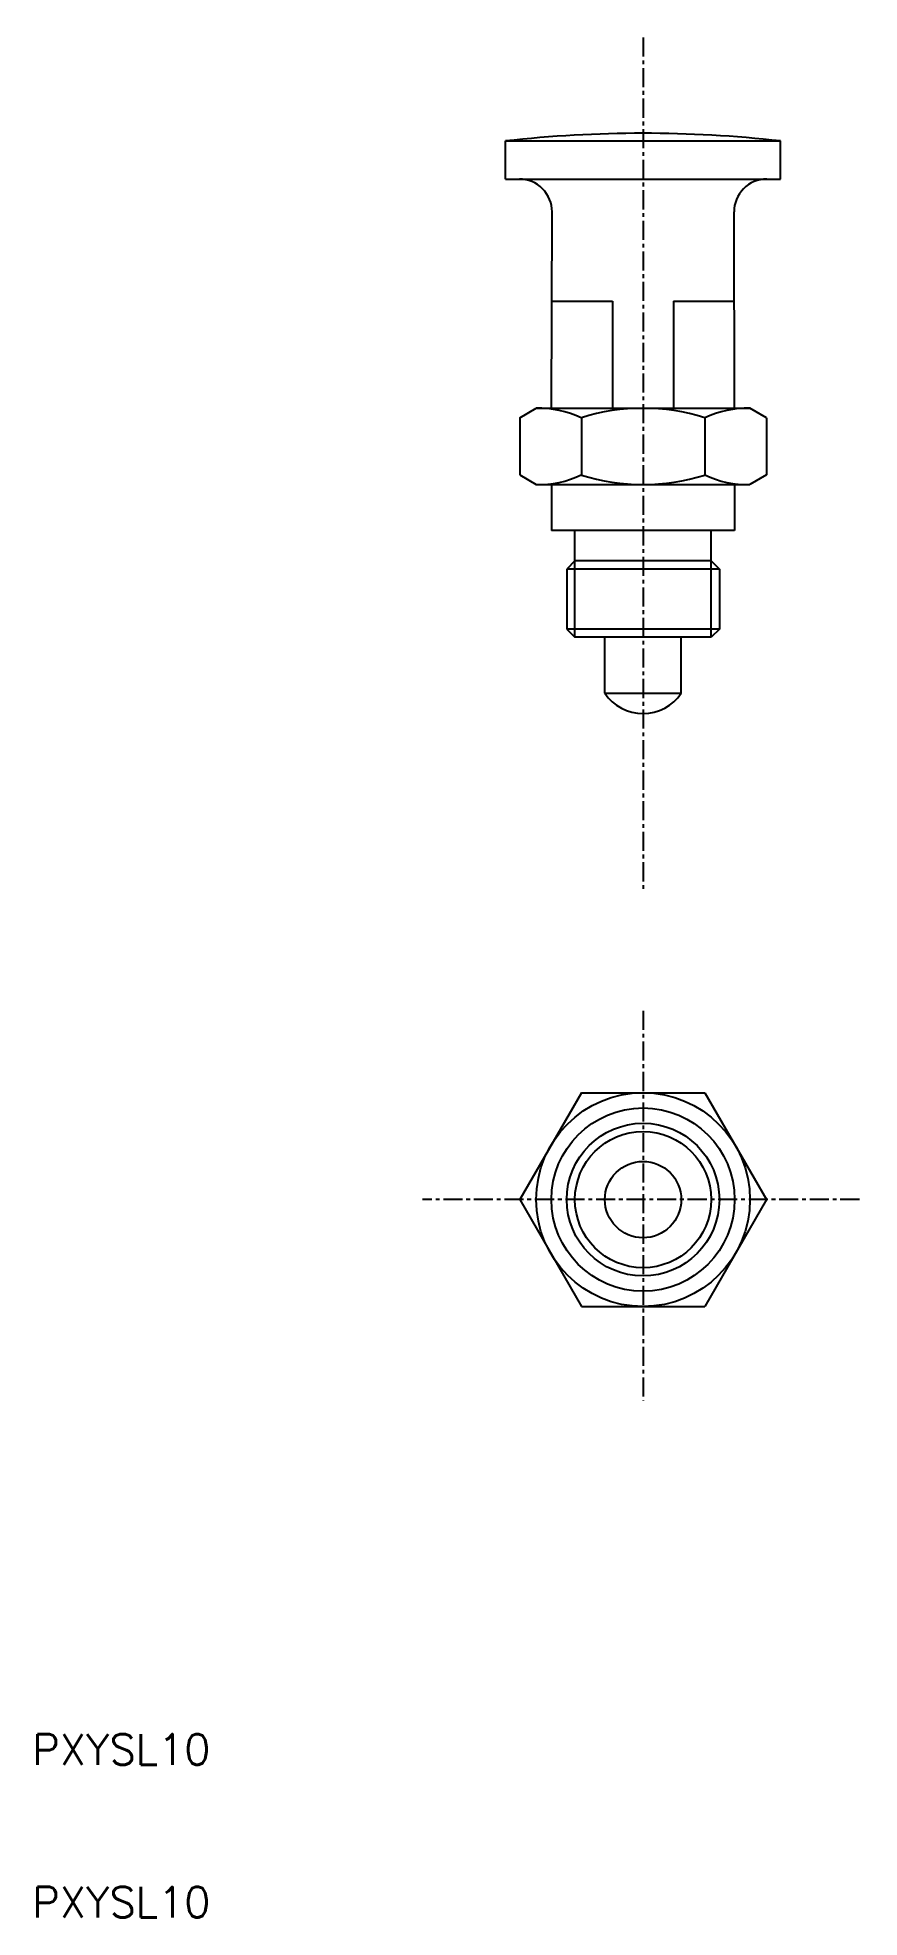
# Model space of a CAD drawing. Extents: x 10 to 64, y 10 to 133.
import ezdxf

# ---------------------------------------------------------------- set-up
doc = ezdxf.new("R2010")
doc.units = 0
doc.linetypes.add('CENTER', pattern=[2, 1.25, -0.25, 0.25, -0.25])
doc.layers.get('0').update_dxf_attribs({"linetype": 'CONTINUOUS'})
doc.layers.add('CENTER', color=1, linetype='CENTER')
doc.styles.get("Standard").update_dxf_attribs({"font": 'txt.shx'})

msp = doc.modelspace()

# ---------------------------------------------------------------- linework, layer by layer
at = {"color": 7, "linetype": 'CONTINUOUS'}
for p, q in [((41, 123.82), (41, 126.32)), ((41, 126.32), (59, 126.32)), ((59, 123.82), (59, 126.32)), ((41, 123.82), (59, 123.82)), ((44.01, 108.82), (44.04, 121.67)), ((55.99, 108.82), (55.96, 121.67)), ((44.03, 115.82), (48, 115.82)), ((48, 115.82), (48, 108.82)), ((52, 115.82), (52, 108.82)), ((52, 115.82), (55.97, 115.82)), ((41.92, 108.19), (43, 108.82)), ((43, 108.82), (57, 108.82)), ((58.08, 108.19), (57, 108.82)), ((41.92, 108.19), (41.92, 104.45)), ((45.96, 108.19), (45.96, 104.45)), ((54.04, 108.19), (54.04, 104.45)), ((58.08, 108.19), (58.08, 104.45)), ((41.92, 104.45), (43, 103.82)), ((43, 103.82), (57, 103.82)), ((44, 103.82), (44, 100.82)), ((56, 103.82), (56, 100.82)), ((58.08, 104.45), (57, 103.82)), ((56, 100.82), (44, 100.82)), ((45.54, 98.82), (45.54, 100.82)), ((54.46, 98.82), (54.46, 100.82)), ((45.54, 98.82), (45, 98.28)), ((54.46, 98.82), (45.54, 98.82)), ((54.46, 98.82), (55, 98.28)), ((55, 98.28), (45, 98.28)), ((45, 98.28), (45, 94.36)), ((55, 98.28), (55, 94.36)), ((55, 94.36), (45, 94.36)), ((45, 94.36), (45.54, 93.82)), ((54.46, 93.82), (45.54, 93.82)), ((47.5, 90.16), (47.5, 93.82)), ((52.5, 90.16), (52.5, 93.82)), ((55, 94.36), (54.46, 93.82)), ((47.5, 90.16), (52.5, 90.16)), ((45.96, 64), (41.92, 57)), ((45.96, 64), (54.04, 64)), ((54.04, 64), (58.08, 57)), ((41.92, 57), (45.96, 50)), ((58.08, 57), (54.04, 50)), ((45.96, 50), (54.04, 50))]:
    msp.add_line(p, q, dxfattribs=at)
at = {"color": 3, "linetype": 'CONTINUOUS'}
for p, q in [((45.54, 93.82), (45.54, 98.82)), ((54.46, 93.82), (54.46, 98.82))]:
    msp.add_line(p, q, dxfattribs=at)
at = {"color": 7, "linetype": 'CONTINUOUS'}
for radius in [7, 6, 5, 2.5]:
    msp.add_circle((50, 57), radius, dxfattribs=at)
at = {"color": 3, "linetype": 'CONTINUOUS'}
msp.add_circle((50, 57), 4.46, dxfattribs=at)
at = {"color": 7, "linetype": 'CONTINUOUS'}
for centre, radius, start, end in [((50, 45.57), 81.25, 83.6403, 96.3597), ((41.9, 121.68), 2.14, 359.8209, 90), ((58.1, 121.68), 2.14, 90, 180.1791), ((43.15, 102.23), 6.59, 64.8004, 91.3347), ((50, 95.45), 13.37, 72.412, 107.588), ((56.85, 102.23), 6.59, 88.6653, 115.1996), ((43.15, 110.41), 6.59, 268.6653, 295.1996), ((50, 117.19), 13.37, 252.412, 287.588), ((56.85, 110.41), 6.59, 244.8004, 271.3347), ((50, 91.82), 3, 213.5573, 326.4427)]:
    msp.add_arc(centre, radius, start, end, dxfattribs=at)
at = {"layer": 'CENTER', "color": 1, "linetype": 'CENTER'}
for p, q in [((50, 133.09), (50, 77.09)), ((50, 69.36), (50, 43.85)), ((64.17, 57), (35.55, 57))]:
    msp.add_line(p, q, dxfattribs=at)

# ---------------------------------------------------------------- texts
at = {"color": 7, "linetype": 'CONTINUOUS'}
for p in [(10, 20), (10, 10)]:
    msp.add_text('PXYSL10', height=2, dxfattribs=at).set_placement(p)

doc.saveas('drawing.dxf')
